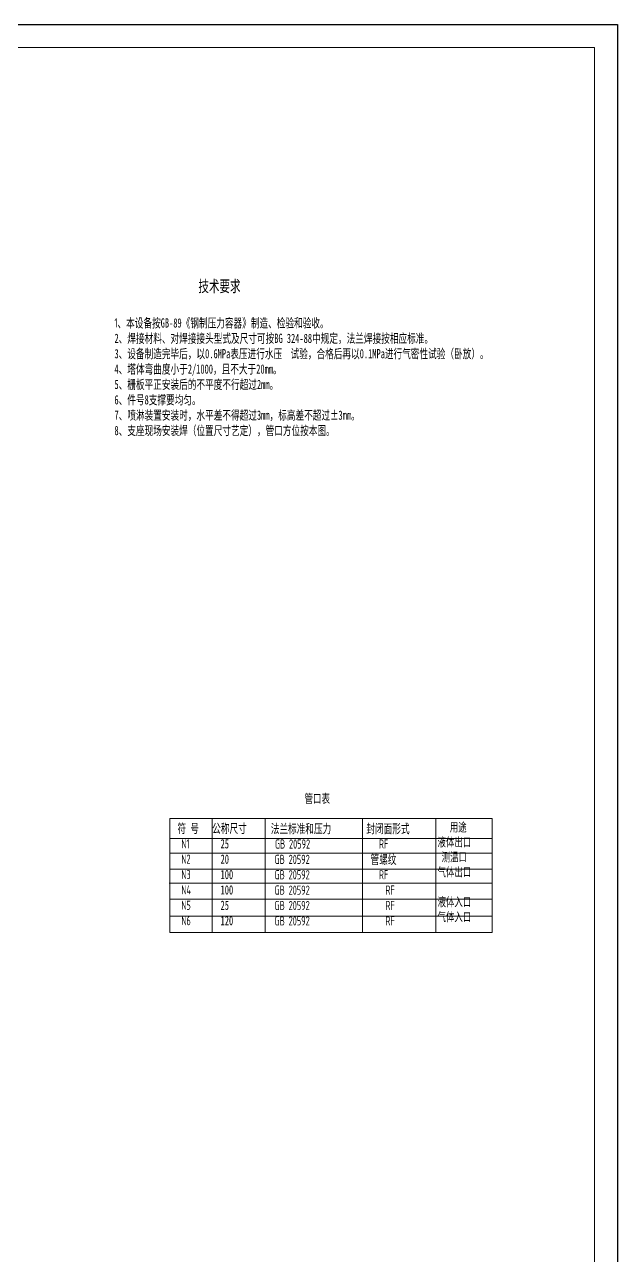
# Model space of a CAD drawing. Header units: millimetres. Extents: x 246 to 525, y 83 to 503.
# Drawn here: x 396.7 to 525.4, y 236.1 to 503 of the extents above; entities that cross this region are included whole.
import ezdxf

# ---------------------------------------------------------------- set-up
doc = ezdxf.new("R2010")
doc.units = ezdxf.units.MM
for name, color, linetype, lineweight in [('标注', 7, 'Continuous', 15), ('粗实线', 7, 'Continuous', 30), ('细实线', 7, 'Continuous', 15)]:
    doc.layers.add(name, color=color, linetype=linetype, lineweight=lineweight)
doc.styles.get("Standard").update_dxf_attribs({"font": 'ascii.shx', "width": 0.67, "height": 3, "bigfont": 'hztxt.shx'})

msp = doc.modelspace()

# ---------------------------------------------------------------- linework, layer by layer
at = {"layer": '标注'}
for p, q in [((428.2168, 330.8375), (428.2168, 306.1142)), ((498.2115, 330.8375), (428.2168, 330.8375)), ((437.4295, 330.8375), (437.4295, 306.1142)), ((448.9212, 330.8375), (448.9212, 306.1142)), ((470.0823, 330.8375), (470.0823, 306.1142)), ((485.9398, 306.1142), (485.9398, 330.8375)), ((498.2115, 330.8375), (498.2115, 306.1142)), ((428.2168, 326.4863), (498.2115, 326.4863)), ((428.2262, 323.3218), (498.2115, 323.3218)), ((428.2262, 319.8606), (498.2115, 319.8606)), ((428.1272, 316.795), (498.2735, 316.795)), ((428.2262, 313.3338), (498.2115, 313.3338)), ((428.2262, 309.6438), (498.2115, 309.6438)), ((428.2168, 306.1142), (498.2115, 306.1142))]:
    msp.add_line(p, q, dxfattribs=at)
at = {"layer": '粗实线'}
for p, q in [((246.3782, 503.0489), (525.3782, 503.0489)), ((525.3782, 503.0489), (525.3782, 83.0489))]:
    msp.add_line(p, q, dxfattribs=at)
at = {"layer": '细实线'}
for p, q in [((271.3782, 498.0489), (520.3782, 498.0489)), ((520.3782, 498.0489), (520.3782, 88.0489))]:
    msp.add_line(p, q, dxfattribs=at)

# ---------------------------------------------------------------- texts
at = {"layer": '标注', "attachment_point": 1}
for s, insert, char_height, width in [('{\\fSimSun|b0|i0|c134|p54;技术要求}', (434.4368, 447.5536), 2.5, 17.852322), ('\\pt112.5;{\\H0.8x;1\\fSimSun|b0|i0|c134|p54;、本设备按\\Ftxt|c0;GB\\fSimSun|b0|i0|c134|p54;-89《钢制压力容器》制造、检验和验收。\\P\\ptz;2、焊接材料、对焊接接头型式及尺寸可按\\Ftxt|c0;BG\\fSimSun|b0|i0|c134|p54; 324-88中规定，法兰焊接按相应标准。\\P3、设备制造完毕后，以0.6\\Ftxt|c0;MPa\\fSimSun|b0|i0|c134|p54;表压进行水压  试验，合格后再以0.1\\Ftxt|c0;MPa\\fSimSun|b0|i0|c134|p2;进行气密性试验（卧放）。\\P4、塔体弯曲度小于2/1000，且不大于20\\Ftxt|c0;mm\\fSimSun|b0|i0|c134|p2;。\\P5、栅板平正安装后的不平度不行超过2\\Ftxt|c0;mm\\fSimSun|b0|i0|c134|p2;。\\P6、件号8支撑要均匀。\\P7、喷淋装置安装时，水平差不得超过3\\Ftxt|c0;mm\\fSimSun|b0|i0|c134|p2;，标高差不超过±\\Ftxt|c0;3mm\\fSimSun|b0|i0|c134|p2;。\\P8、支座现场安装焊（位置尺寸艺定），管口方位按本图。}', (416.2195, 439.3374), 2.5, 88.46993), ('{\\fSimSun|b0|i0|c134|p54;\\H0.9821x;管口表}', (457.4746, 336.1451), 2, 82.752034), ('{\\fSimSun|b0|i0|c134|p54;符 号\\P} N1\\P N2\\P N3\\P N4\\P N5\\P N6', (429.8907, 329.6928), 2, 12.114389), ('{\\fSimSun|b0|i0|c134|p54;公称尺寸\\P  25\\P  20\\P  100\\P  100\\P  25\\P  120}', (437.4295, 329.6928), 2, 21.986534), ('{\\fSimSun|b0|i0|c134|p54;法兰标准和压力\\P }GB 20592\\P GB 20592\\P GB 20592\\P GB 20592\\P GB 20592\\P GB 20592', (450.1446, 329.6411), 2, 37.590881), ('{\\fSimSun|b0|i0|c134|p2;封闭面形式\\P   }RF{\\fSimSun|b0|i0|c134|p2;\\P 管螺纹\\P   }RF\\P     RF\\P     RF\\P     RF', (470.8935, 329.6411), 2, 30.606888), ('{\\fSimSun|b0|i0|c134|p54;   用途\\P液体出口\\P 测温口\\P气体出口\\P\\P液体入口\\P气体入口}', (486.3505, 329.9451), 1.9444, 21.387211)]:
    msp.add_mtext(s, dxfattribs=dict(at, insert=insert, char_height=char_height, width=width))

doc.saveas('drawing.dxf')
